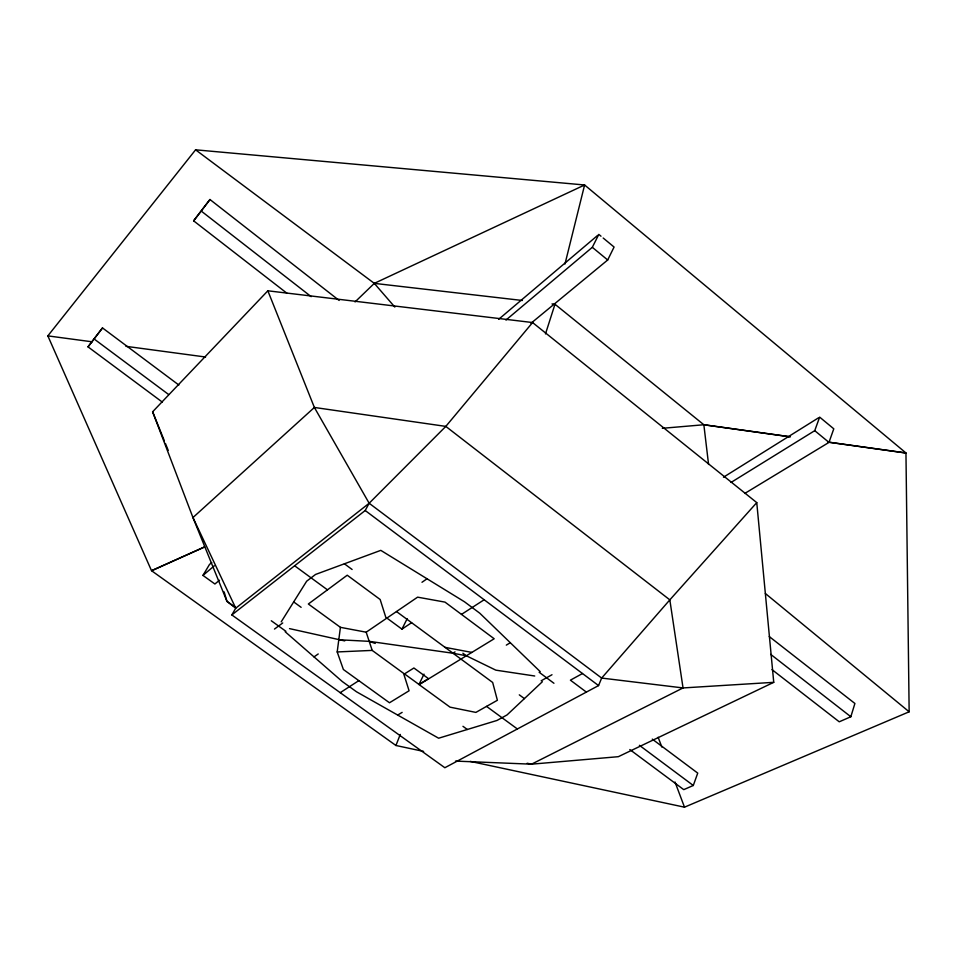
<?xml version="1.0" encoding="UTF-8"?>
<svg xmlns="http://www.w3.org/2000/svg" width="957" height="957" viewBox="0 0 957 957"><rect width="100%" height="100%" fill="white"/><g stroke="black" fill="none" stroke-linecap="round" stroke-linejoin="round"><path stroke-width="1.44" d="M366.184 632.194L372.201 650.401L403.543 673.297L409.082 690.775L389.487 702.761L343.384 669.505L337.199 651.944L340.417 627.337L308.345 603.999L347.224 575.217L380.156 599.501L386.197 618.557L366.184 632.194L340.417 627.337M564.977 264.024L584.607 184.988L195.587 149.818L47.85 335.883L151.517 570.695L204.631 546.914L151.613 570.755L395.935 745.491L423.616 751.412M771.964 669.601L839.241 721.805L850.833 716.745L854.9 703.479L769.249 636.549M545.478 333.921L554.976 304.254L552.022 303.919M744.761 493.453L828.977 442.397L833.786 428.82L819.647 417.12L814.742 430.662L731.052 482.436M629.814 749.546L683.753 789.645L693.287 785.482L697.737 773.112L652.267 739.115M395.935 745.491L400.265 734.426M455.496 761.09L531.53 764.176L683.035 687.939L669.828 599.86L445.806 426.391L314.375 407.455L192.955 517.558L235.745 608.185L231.845 614.932L444.861 767.729L598.556 685.583L601.654 678.07L669.828 599.86L756.76 502.616L532.582 322.545L267.852 290.796L152.618 411.797L192.955 517.558L226.953 601.343L235.745 608.185L369.151 503.25L445.806 426.391L532.582 322.545M418.999 684.458L428.497 678.657L413.903 667.998L404.488 673.895L418.999 684.458L423.999 674.135M530.932 323.322L607.695 259.993L614.083 247.038L603.173 238.018M396.485 611.547L492.664 682.461L497.389 700.273L475.88 712.403L450.041 707.151L419.13 684.638L494.183 638.762L445.005 602.12L417.599 597.156L386.903 618.078L401.94 629.132L407.18 618.701M505.954 320.081L592.311 247.313L598.819 234.405L600.996 236.212M231.845 614.932L365.203 510.512L369.151 503.25L314.375 407.455L267.852 290.796M219.476 580.241L214.906 584.009L202.956 575.408L209.487 564.474L211.772 562.549M281.202 621.859L306.659 581.21L315.547 574.451L380.79 550.359L464.492 601.786L479.792 613.222L540.238 671.658M286.873 293.189L193.637 220.84L209.966 199.511L339.137 300.45M193.637 220.84L209.966 199.511M162.319 402.096L88.008 346.865L102.495 327.928L178.863 385.037M88.008 346.865L102.495 327.928M355.059 301.922L374.307 283.368L584.607 184.988L906.064 453.044L828.439 442.182M542.392 681.695L507.031 714.939L496.994 720.454L438.641 738.218L356.518 691.791L342.367 681.599L285.198 631.776M498.645 319.339L597.682 235.374M202.956 575.408L214.272 565.862M274.48 629.072L282.734 622.959M314.004 656.885L318.238 653.966M421.989 582.275L427.049 578.77M401.94 629.132L411.618 622.696M340.214 692.665L358.827 680.642M461.489 614.394L484.158 599.764M723.48 477.22L818.379 417.91M338.79 639.755L369.211 641.346L452.9 653.224L455.03 651.908M506.313 645.126L510.308 642.721M397.669 715.058L402.143 712.379M541.172 680.798L551.998 674.733M582.49 673.525L570.408 680.164L586.366 692.09M756.76 502.616L773.746 682.329L618.33 756.688L531.53 764.176L527.163 763.255M470.258 761.377L684.494 807.182L909.15 711.793L905.956 452.96L827.769 442.038M662.328 428.305L703.85 424.752L789.417 436.691M773.746 682.329L683.035 687.939L601.654 678.07L369.151 503.25M337.199 651.944L372.201 650.401M195.587 149.818L374.307 283.368L522.402 300.486M47.85 335.883L92.075 341.805M125.941 346.326L205.576 357.021M554.976 304.254L703.85 424.752L790.422 436.859M534.724 676.001L495.822 670.151L466.334 655.784L462.901 653.236M444.897 647.327L471.837 652.411M452.9 653.224L466.334 655.784M344.711 640.903L289.516 628.617M369.211 641.346L375.264 643.439M235.434 607.444L226.953 601.343L224.153 591.916M271.286 620.758L285.88 631.285M293.691 601.917L301.132 607.324M462.961 726.315L467.327 729.485M294.624 565.778L327.461 589.847M486.551 706.386L517.366 728.971M344.4 563.793L352.104 569.487M519.292 694.842L524.4 698.61M94.42 339.209L168.683 394.547M639.396 745.312L693.287 785.482M539.162 672.269L553.947 683.274M365.203 510.512L598.556 685.583M201.604 211.341L311.181 296.646M770.708 654.373L850.833 716.745M765.349 593.484L909.15 711.793M592.311 247.313L607.695 259.993M814.742 430.662L828.977 442.397M374.307 283.368L394.822 307.053M152.618 411.797L164.317 440.722M165.429 443.474L168.217 450.364M658.141 737.261L661.837 747.058M675.008 782.013L684.494 807.182M703.85 424.752L708.575 464.444"/></g></svg>
